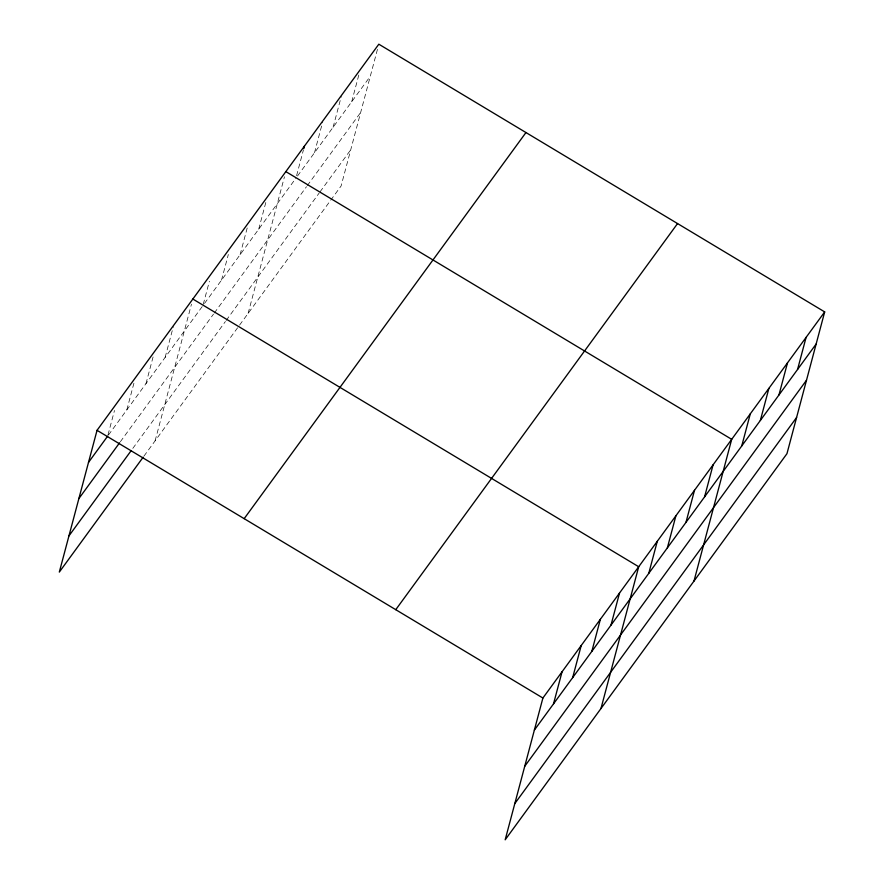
<?xml version="1.0" encoding="UTF-8"?>
<svg xmlns="http://www.w3.org/2000/svg" width="884" height="884" viewBox="0 0 884 884"><rect width="100%" height="100%" fill="white"/><g stroke="black" fill="none" stroke-linecap="round" stroke-linejoin="round"><path stroke-width="0.66" stroke-dasharray="4.42 3.31" d="M108.003 434.862L114.489 410.474M126.821 409.889L133.992 382.938M145.982 383.634L153.153 356.683M165.142 357.379L173.341 326.572M155.12 440.807L191.474 304.173M203.243 304.361L209.398 281.256M221.508 280.162L228.337 254.482M240.105 254.669L247.277 227.718M258.703 229.188L265.874 202.237M248.117 313.389L284.471 176.756M296.582 175.662L303.411 149.982M314.494 152.744L322.693 121.937M333.091 127.252L341.29 96.455M351.688 101.77L358.86 74.82M377.468 49.338L341.102 185.972L238.415 326.693M108.456 435.05L202.9 305.643M204.524 303.422L295.897 178.225M297.51 176.004L370.286 76.289M120.379 441.713L213.486 314.14M214.304 313.035L306.483 186.723M307.289 185.618L360.661 112.489M132.821 448.376L225.398 321.522M226.205 320.406L319.201 192.988M320.008 191.883L350.738 149.783M143.948 456.122L237.597 327.798"/><path stroke-width="1.33" d="M824.684 311.908L542.898 698.029L505.173 839.8L786.959 453.68L824.684 311.908L378.827 44.2L97.041 430.32L59.316 572.092L143.142 457.216M303.753 148.7L304.439 146.136M553.517 703.863L562.058 671.774M572.677 677.597L581.219 645.508M591.838 651.342L600.38 619.253M610.999 625.087L619.54 592.998M600.976 708.526L638.701 566.743L192.845 299.035M648.768 573.351L657.298 541.262M667.365 547.87L675.906 515.781M685.962 522.389L694.504 490.3M704.559 496.896L713.101 464.807M693.973 581.108L731.698 439.326L285.841 171.618M741.753 445.934L750.295 413.845M760.351 420.452L768.892 388.363M778.948 394.971L787.489 362.882M797.556 369.479L806.086 337.39M88.499 462.409L107.66 436.143M78.864 498.598L119.583 442.807M68.941 535.892L131.219 450.564M244.172 518.654L525.958 132.545M395.756 609.684L677.553 223.564M534.356 730.118L816.153 343.998M524.72 766.306L806.517 380.197M514.797 803.6L796.594 417.491M97.041 430.32L542.898 698.029"/></g></svg>
